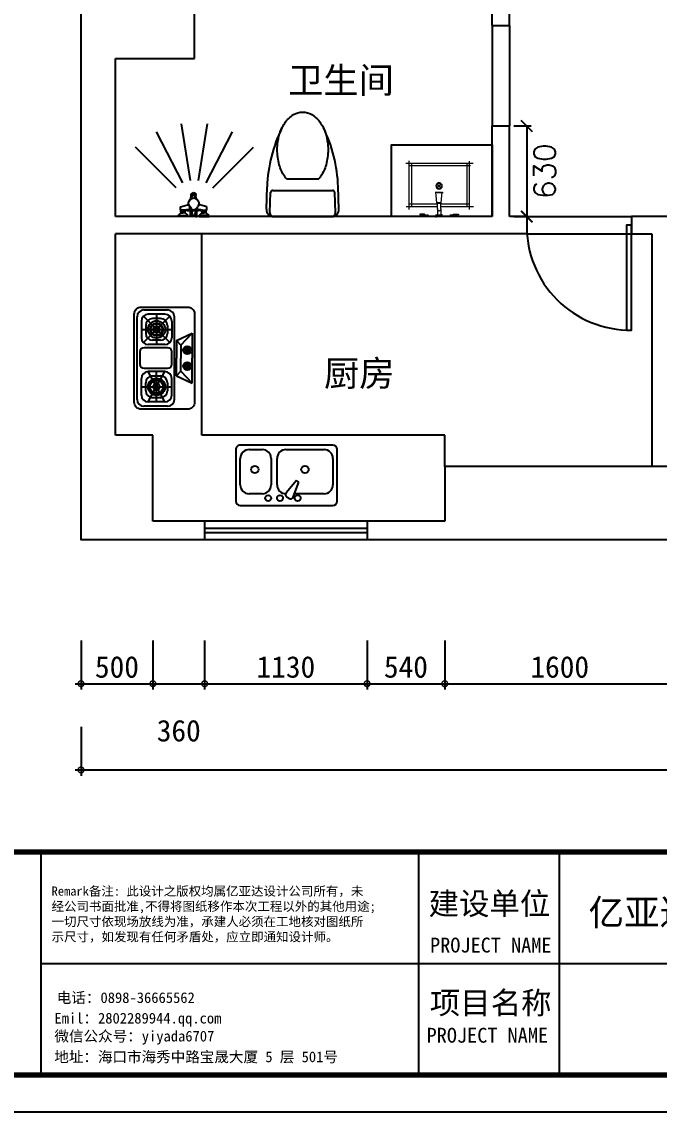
# Model space of a CAD drawing. Header units: millimetres. Extents: x 333665 to 510740, y -473522 to -395501.
# Drawn here: x 360503 to 364936, y -410869 to -403284 of the extents above; entities that cross this region are included whole.
import ezdxf

# ---------------------------------------------------------------- set-up
doc = ezdxf.new("R2010")
doc.units = ezdxf.units.MM
doc.header["$PDMODE"] = 35
doc.header["$PDSIZE"] = 20
doc.linetypes.add('DASH', pattern=[0.35, 0.25, -0.1])
for name, color, linetype in [('0-01图框模板说明', 2, 'Continuous'), ('0-02图框细线', 136, 'Continuous'), ('FLOOR', 8, 'Continuous'), ('layer 1', 7, 'Continuous'), ('WALL', 7, 'Continuous'), ('墙体', 7, 'Continuous'), ('滨江帝景', 7, 'Continuous'), ('细线', 250, 'Continuous')]:
    doc.layers.add(name, color=color, linetype=linetype)
for name, color, linetype, lineweight in [('图层7', 8, 'Continuous', 5), ('地面', 7, 'Continuous', 0), ('家具线', 3, 'Continuous', 18)]:
    doc.layers.add(name, color=color, linetype=linetype, lineweight=lineweight)
doc.styles.add('_TCH_DIM', font='SIMPLEX', dxfattribs={"bigfont": 'GBCBIG'})
doc.styles.get("Standard").update_dxf_attribs({"font": 'txt', "bigfont": 'gbcbig.shx'})
doc.styles.add('STYLE1', font='')
doc.styles.add('标注文字', font='simhei.ttf')
doc.styles.add('黑体', font='simhei.ttf')
doc.styles.get('STYLE1').set_extended_font_data('SimSun')
doc.dimstyles.get("Standard").update_dxf_attribs({"dimtxt": 0.18, "dimasz": 0.18, "dimexe": 0.18, "dimexo": 0.0625, "dimgap": 0.09, "dimtad": 0, "dimtih": 1, "dimtoh": 1, "dimdec": 4, "dimzin": 0, "dimdsep": 46, "dimtxsty": 'Standard', "dimcen": 0.09, "dimadec": 0, "dimazin": 0, "dimtfac": 1, "dimtdec": 4, "dimtofl": 0, "dimtmove": 0, "dimatfit": 3, "dimfxl": 1, "dimtolj": 1, "dimtzin": 0, "dimarcsym": 0})
doc.dimstyles.new('最新标注', dxfattribs={"dimtxt": 150, "dimasz": 80, "dimexe": 40, "dimexo": 40, "dimgap": 40, "dimtad": 1, "dimdec": 0, "dimtxsty": '标注文字', "dimblk": 'DOTSMALL', "dimcen": 2.5, "dimdle": 40, "dimclrd": 46, "dimclre": 46, "dimclrt": 40, "dimadec": 0, "dimazin": 0, "dimtfac": 1, "dimtdec": 0, "dimtmove": 2, "dimatfit": 3, "dimldrblk": 'DOT', "dimfxl": 300, "dimfxlon": 1, "dimarcsym": 0})

# ---------------------------------------------------------------- blocks, each defined once
blk = doc.blocks.new('_DotSmall')
at = {"layer": 'FLOOR', "color": 0, "const_width": 0.5}
blk.add_lwpolyline([(-0.0625, 0, 1), (0.0625, 0, 1)], format="xyb", close=True, dxfattribs=at)
blk = doc.blocks.new('*D32')
at = {"layer": 'Defpoints', "color": 0, "lineweight": -3, "ltscale": 400}
for p in [(359314.5, -406758.6), (361774.5, -406758.6), (361774.5, -406888.6)]:
    blk.add_point(p, dxfattribs=at)
at = {"layer": '细线', "color": 46, "lineweight": -2, "ltscale": 400}
for p, q in [((359314.5, -406928.6), (359314.5, -406718.6)), ((359614.5, -406758.6), (359274.5, -406758.6)), ((359614.5, -406888.6), (359274.5, -406888.6))]:
    blk.add_line(p, q, dxfattribs=at)
at = {"layer": '细线', "color": 46, "lineweight": -2, "ltscale": 400, "xscale": 80, "yscale": 80, "zscale": 80}
for p, rotation in [((359314.5, -406758.6), 90), ((359314.5, -406888.6), 270)]:
    blk.add_blockref('_DotSmall', p, dxfattribs=dict(at, rotation=rotation))
at = {"layer": '细线', "color": 40, "lineweight": -3, "ltscale": 400, "insert": (359138.7, -406823.6), "char_height": 150, "attachment_point": 5, "rotation": 90, "style": '标注文字'}
blk.add_mtext('130', dxfattribs=at)
blk = doc.blocks.new('_Dot')
at = {"color": 0, "linetype": 'ByBlock', "lineweight": -2}
blk.add_line((-0.5, 0), (-1, 0), dxfattribs=at)
at = {"color": 0, "linetype": 'ByBlock', "const_width": 0.5}
blk.add_lwpolyline([(-0.25, 0, 1), (0.25, 0, 1)], format="xyb", close=True, dxfattribs=at)
blk = doc.blocks.new('*D33')
at = {"color": 46, "lineweight": -2}
for p, q in [((359314.5, -406798.6), (359314.5, -406118.6)), ((359614.5, -406158.6), (359274.5, -406158.6)), ((359614.5, -406758.6), (359274.5, -406758.6))]:
    blk.add_line(p, q, dxfattribs=at)
at = {"layer": 'Defpoints', "color": 0, "lineweight": -3}
for p in [(359314.5, -406158.6), (361414.5, -406158.6), (361774.5, -406758.6)]:
    blk.add_point(p, dxfattribs=at)
at = {"color": 46, "lineweight": -2, "xscale": 80, "yscale": 80, "zscale": 80}
for p, rotation in [((359314.5, -406158.6), 90), ((359314.5, -406758.6), 270)]:
    blk.add_blockref('_DotSmall', p, dxfattribs=dict(at, rotation=rotation))
at = {"color": 40, "lineweight": -3, "insert": (359198.7, -406458.6), "char_height": 150, "attachment_point": 5, "rotation": 90, "style": '标注文字'}
blk.add_mtext('600', dxfattribs=at)
blk = doc.blocks.new('*D34')
at = {"color": 46, "lineweight": -2}
for p, q in [((359614.5, -404758.6), (359274.5, -404758.6)), ((359314.5, -406198.6), (359314.5, -404718.6)), ((359614.5, -406158.6), (359274.5, -406158.6))]:
    blk.add_line(p, q, dxfattribs=at)
at = {"layer": 'Defpoints', "color": 0, "lineweight": -3}
for p in [(359314.5, -404758.6), (361154.5, -404758.6), (361414.5, -406158.6)]:
    blk.add_point(p, dxfattribs=at)
at = {"color": 46, "lineweight": -2, "xscale": 80, "yscale": 80, "zscale": 80}
for p, rotation in [((359314.5, -404758.6), 90), ((359314.5, -406158.6), 270)]:
    blk.add_blockref('_DotSmall', p, dxfattribs=dict(at, rotation=rotation))
at = {"color": 40, "lineweight": -3, "insert": (359198.7, -405458.6), "char_height": 150, "attachment_point": 5, "rotation": 90, "style": '标注文字'}
blk.add_mtext('1400', dxfattribs=at)
blk = doc.blocks.new('*D35')
at = {"color": 46, "lineweight": -2}
for p, q in [((359314.5, -404798.6), (359314.5, -404598.6)), ((359614.5, -404638.6), (359274.5, -404638.6)), ((359614.5, -404758.6), (359274.5, -404758.6))]:
    blk.add_line(p, q, dxfattribs=at)
at = {"layer": 'Defpoints', "color": 0, "lineweight": -3}
for p in [(359314.5, -404638.6), (361154.5, -404638.6), (361154.5, -404758.6)]:
    blk.add_point(p, dxfattribs=at)
at = {"color": 46, "lineweight": -2, "xscale": 80, "yscale": 80, "zscale": 80}
for p, rotation in [((359314.5, -404638.6), 90), ((359314.5, -404758.6), 270)]:
    blk.add_blockref('_DotSmall', p, dxfattribs=dict(at, rotation=rotation))
at = {"color": 40, "lineweight": -3, "insert": (359138.7, -404698.6), "char_height": 150, "attachment_point": 5, "rotation": 90, "style": '标注文字'}
blk.add_mtext('120', dxfattribs=at)
blk = doc.blocks.new('*D36')
at = {"color": 46, "lineweight": -2}
for p, q in [((359614.5, -403538.6), (359274.5, -403538.6)), ((359314.5, -404678.6), (359314.5, -403498.6)), ((359614.5, -404638.6), (359274.5, -404638.6))]:
    blk.add_line(p, q, dxfattribs=at)
at = {"layer": 'Defpoints', "color": 0, "lineweight": -3}
for p in [(359314.5, -403538.6), (361154.5, -403538.6), (361154.5, -404638.6)]:
    blk.add_point(p, dxfattribs=at)
at = {"color": 46, "lineweight": -2, "xscale": 80, "yscale": 80, "zscale": 80}
for p, rotation in [((359314.5, -403538.6), 90), ((359314.5, -404638.6), 270)]:
    blk.add_blockref('_DotSmall', p, dxfattribs=dict(at, rotation=rotation))
at = {"color": 40, "lineweight": -3, "insert": (359198.7, -404088.6), "char_height": 150, "attachment_point": 5, "rotation": 90, "style": '标注文字'}
blk.add_mtext('1100', dxfattribs=at)
blk = doc.blocks.new('*D37')
at = {"color": 46, "lineweight": -2}
for p, q in [((359314.5, -403578.6), (359314.5, -403168.6)), ((359614.5, -403208.6), (359274.5, -403208.6)), ((359614.5, -403538.6), (359274.5, -403538.6))]:
    blk.add_line(p, q, dxfattribs=at)
at = {"layer": 'Defpoints', "color": 0, "lineweight": -3}
for p in [(359314.5, -403208.6), (361704.5, -403208.6), (361154.5, -403538.6)]:
    blk.add_point(p, dxfattribs=at)
at = {"color": 46, "lineweight": -2, "xscale": 80, "yscale": 80, "zscale": 80}
for p, rotation in [((359314.5, -403208.6), 90), ((359314.5, -403538.6), 270)]:
    blk.add_blockref('_DotSmall', p, dxfattribs=dict(at, rotation=rotation))
at = {"color": 40, "lineweight": -3, "insert": (359138.7, -403373.6), "char_height": 150, "attachment_point": 5, "rotation": 90, "style": '标注文字'}
blk.add_mtext('330', dxfattribs=at)
blk = doc.blocks.new('*D44')
at = {"layer": 'Defpoints', "color": 0, "lineweight": -3, "ltscale": 400}
for p in [(367887.1, -397088.6), (367887.1, -398088.6), (360914.5, -406888.6)]:
    blk.add_point(p, dxfattribs=at)
at = {"layer": '细线', "color": 46, "lineweight": -2, "ltscale": 400}
for p, q in [((360874.5, -397088.6), (367927.1, -397088.6)), ((360914.5, -397388.6), (360914.5, -397048.6)), ((367887.1, -397388.6), (367887.1, -397048.6))]:
    blk.add_line(p, q, dxfattribs=at)
at = {"layer": '细线', "color": 46, "lineweight": -2, "ltscale": 400, "xscale": 80, "yscale": 80, "zscale": 80, "rotation": 180}
blk.add_blockref('_DotSmall', (360914.5, -397088.6), dxfattribs=at)
at = {"layer": '细线', "color": 46, "lineweight": -2, "ltscale": 400, "xscale": 80, "yscale": 80, "zscale": 80}
blk.add_blockref('_DotSmall', (367887.1, -397088.6), dxfattribs=at)
at = {"layer": '细线', "color": 40, "lineweight": -3, "ltscale": 400, "insert": (364400.8, -396973.6), "char_height": 150, "attachment_point": 5, "style": '标注文字'}
blk.add_mtext('6973', dxfattribs=at)
blk = doc.blocks.new('*D45')
at = {"layer": 'Defpoints', "color": 0, "lineweight": -3, "ltscale": 400}
for p in [(359914.5, -398088.6), (367887.1, -398088.6), (360914.5, -406888.6)]:
    blk.add_point(p, dxfattribs=at)
at = {"layer": '细线', "color": 46, "lineweight": -2, "ltscale": 400}
for p, q in [((360214.5, -398088.6), (359874.5, -398088.6)), ((359914.5, -406928.6), (359914.5, -398048.6)), ((360214.5, -406888.6), (359874.5, -406888.6))]:
    blk.add_line(p, q, dxfattribs=at)
at = {"layer": '细线', "color": 46, "lineweight": -2, "ltscale": 400, "xscale": 80, "yscale": 80, "zscale": 80}
for p, rotation in [((359914.5, -398088.6), 90), ((359914.5, -406888.6), 270)]:
    blk.add_blockref('_DotSmall', p, dxfattribs=dict(at, rotation=rotation))
at = {"layer": '细线', "color": 40, "lineweight": -3, "ltscale": 400, "insert": (359798.7, -402488.6), "char_height": 150, "attachment_point": 5, "rotation": 90, "style": '标注文字'}
blk.add_mtext('8800', dxfattribs=at)
blk = doc.blocks.new('*D46')
at = {"color": 46, "lineweight": -2}
for p, q in [((360914.5, -407588.6), (360914.5, -407928.6)), ((361414.5, -407588.6), (361414.5, -407928.6)), ((360874.5, -407888.6), (361454.5, -407888.6))]:
    blk.add_line(p, q, dxfattribs=at)
at = {"layer": 'Defpoints', "color": 0, "lineweight": -3}
for p in [(361414.5, -406758.6), (360914.5, -406888.6), (361414.5, -407888.6)]:
    blk.add_point(p, dxfattribs=at)
at = {"color": 46, "lineweight": -2, "xscale": 80, "yscale": 80, "zscale": 80, "rotation": 180}
blk.add_blockref('_DotSmall', (360914.5, -407888.6), dxfattribs=at)
at = {"color": 46, "lineweight": -2, "xscale": 80, "yscale": 80, "zscale": 80}
blk.add_blockref('_DotSmall', (361414.5, -407888.6), dxfattribs=at)
at = {"color": 40, "lineweight": -3, "insert": (361164.5, -407772.8), "char_height": 150, "attachment_point": 5, "style": '标注文字'}
blk.add_mtext('500', dxfattribs=at)
blk = doc.blocks.new('*D47')
at = {"color": 46, "lineweight": -2}
for p, q in [((361414.5, -407588.6), (361414.5, -407928.6)), ((361774.5, -407588.6), (361774.5, -407928.6)), ((361374.5, -407888.6), (361814.5, -407888.6))]:
    blk.add_line(p, q, dxfattribs=at)
at = {"layer": 'Defpoints', "color": 0, "lineweight": -3}
for p in [(361414.5, -406758.6), (361774.5, -406758.6), (361774.5, -407888.6)]:
    blk.add_point(p, dxfattribs=at)
at = {"color": 46, "lineweight": -2, "xscale": 80, "yscale": 80, "zscale": 80, "rotation": 180}
blk.add_blockref('_DotSmall', (361414.5, -407888.6), dxfattribs=at)
at = {"color": 46, "lineweight": -2, "xscale": 80, "yscale": 80, "zscale": 80}
blk.add_blockref('_DotSmall', (361774.5, -407888.6), dxfattribs=at)
at = {"color": 40, "lineweight": -3, "insert": (361594.5, -408216.2), "char_height": 150, "attachment_point": 5, "style": '标注文字'}
blk.add_mtext('360', dxfattribs=at)
blk = doc.blocks.new('*D48')
at = {"layer": 'Defpoints', "color": 0, "lineweight": -3, "ltscale": 400}
for p in [(361774.5, -406758.6), (362904.5, -406758.6), (362904.5, -407888.6)]:
    blk.add_point(p, dxfattribs=at)
at = {"layer": '细线', "color": 46, "lineweight": -2, "ltscale": 400}
for p, q in [((361774.5, -407588.6), (361774.5, -407928.6)), ((362904.5, -407588.6), (362904.5, -407928.6)), ((361734.5, -407888.6), (362944.5, -407888.6))]:
    blk.add_line(p, q, dxfattribs=at)
at = {"layer": '细线', "color": 46, "lineweight": -2, "ltscale": 400, "xscale": 80, "yscale": 80, "zscale": 80, "rotation": 180}
blk.add_blockref('_DotSmall', (361774.5, -407888.6), dxfattribs=at)
at = {"layer": '细线', "color": 46, "lineweight": -2, "ltscale": 400, "xscale": 80, "yscale": 80, "zscale": 80}
blk.add_blockref('_DotSmall', (362904.5, -407888.6), dxfattribs=at)
at = {"layer": '细线', "color": 40, "lineweight": -3, "ltscale": 400, "insert": (362339.5, -407772.8), "char_height": 150, "attachment_point": 5, "style": '标注文字'}
blk.add_mtext('1130', dxfattribs=at)
blk = doc.blocks.new('*D49')
at = {"color": 46, "lineweight": -2}
for p, q in [((362904.5, -407588.6), (362904.5, -407928.6)), ((363444.5, -407588.6), (363444.5, -407928.6)), ((362864.5, -407888.6), (363484.5, -407888.6))]:
    blk.add_line(p, q, dxfattribs=at)
at = {"layer": 'Defpoints', "color": 0, "lineweight": -3}
for p in [(362904.5, -406758.6), (363444.5, -406758.6), (363444.5, -407888.6)]:
    blk.add_point(p, dxfattribs=at)
at = {"color": 46, "lineweight": -2, "xscale": 80, "yscale": 80, "zscale": 80, "rotation": 180}
blk.add_blockref('_DotSmall', (362904.5, -407888.6), dxfattribs=at)
at = {"color": 46, "lineweight": -2, "xscale": 80, "yscale": 80, "zscale": 80}
blk.add_blockref('_DotSmall', (363444.5, -407888.6), dxfattribs=at)
at = {"color": 40, "lineweight": -3, "insert": (363174.5, -407772.8), "char_height": 150, "attachment_point": 5, "style": '标注文字'}
blk.add_mtext('540', dxfattribs=at)
blk = doc.blocks.new('*D50')
at = {"color": 46, "lineweight": -2}
for p, q in [((363444.5, -407588.6), (363444.5, -407928.6)), ((365044.5, -407588.6), (365044.5, -407928.6)), ((363404.5, -407888.6), (365084.5, -407888.6))]:
    blk.add_line(p, q, dxfattribs=at)
at = {"layer": 'Defpoints', "color": 0, "lineweight": -3}
for p in [(365044.5, -406378.6), (363444.5, -406758.6), (365044.5, -407888.6)]:
    blk.add_point(p, dxfattribs=at)
at = {"color": 46, "lineweight": -2, "xscale": 80, "yscale": 80, "zscale": 80, "rotation": 180}
blk.add_blockref('_DotSmall', (363444.5, -407888.6), dxfattribs=at)
at = {"color": 46, "lineweight": -2, "xscale": 80, "yscale": 80, "zscale": 80}
blk.add_blockref('_DotSmall', (365044.5, -407888.6), dxfattribs=at)
at = {"color": 40, "lineweight": -3, "insert": (364244.5, -407772.8), "char_height": 150, "attachment_point": 5, "style": '标注文字'}
blk.add_mtext('1600', dxfattribs=at)
blk = doc.blocks.new('*D56')
at = {"layer": 'Defpoints', "color": 0, "lineweight": -3, "ltscale": 400}
for p in [(360914.5, -406888.6), (371424.5, -406888.6), (371424.5, -408488.6)]:
    blk.add_point(p, dxfattribs=at)
at = {"layer": '细线', "color": 46, "lineweight": -2, "ltscale": 400}
for p, q in [((360914.5, -408188.6), (360914.5, -408528.6)), ((371424.5, -408188.6), (371424.5, -408528.6)), ((360874.5, -408488.6), (371464.5, -408488.6))]:
    blk.add_line(p, q, dxfattribs=at)
at = {"layer": '细线', "color": 46, "lineweight": -2, "ltscale": 400, "xscale": 80, "yscale": 80, "zscale": 80, "rotation": 180}
blk.add_blockref('_DotSmall', (360914.5, -408488.6), dxfattribs=at)
at = {"layer": '细线', "color": 46, "lineweight": -2, "ltscale": 400, "xscale": 80, "yscale": 80, "zscale": 80}
blk.add_blockref('_DotSmall', (371424.5, -408488.6), dxfattribs=at)
at = {"layer": '细线', "color": 40, "lineweight": -3, "ltscale": 400, "insert": (366169.5, -408372.8), "char_height": 150, "attachment_point": 5, "style": '标注文字'}
blk.add_mtext('10510', dxfattribs=at)
blk = doc.blocks.new('EWFWEFWEFWEFWE')
at = {"color": 40}
for p, q in [((173630.5, -34512.1), (174204.5, -34512.1)), ((173582.5, -34724.1), (173582.5, -34560.1)), ((173612.5, -34705.1), (173823.5, -34590.1)), ((173612.5, -34590.1), (173823.5, -34705.1)), ((173612.5, -34705.1), (173612.5, -34590.1)), ((173660.5, -34542.1), (173775.5, -34542.1)), ((173690.5, -34572.1), (173745.5, -34572.1)), ((173690.5, -34572.1), (173745.5, -34572.1)), ((173718, -34542.1), (173718, -34753.1)), ((173823.5, -34705.1), (173823.5, -34590.1)), ((173846.6, -34560.6), (173846.6, -34724.6)), ((173960.2, -34530.6), (173876.6, -34530.6)), ((173990.2, -34724.6), (173990.2, -34560.6)), ((174011.5, -34705.1), (174011.5, -34590.1)), ((174208.4, -34556.2), (174025.6, -34739.1)), ((174208.4, -34739.1), (174025.6, -34556.2)), ((174174.5, -34542.1), (174059.5, -34542.1)), ((174144.5, -34572.1), (174089.5, -34572.1)), ((174117, -34542.1), (174117, -34753.1)), ((174222.5, -34705.1), (174222.5, -34590.1)), ((174252.5, -34560.1), (174252.5, -34724.1)), ((173612.5, -34647.6), (173823.5, -34647.6)), ((173642.5, -34675.1), (173642.5, -34620.1)), ((173642.5, -34675.1), (173642.5, -34620.1)), ((173793.5, -34620.1), (173793.5, -34675.1)), ((173793.5, -34620.1), (173793.5, -34675.1)), ((174222.5, -34647.6), (174011.5, -34647.6)), ((174041.5, -34675.1), (174041.5, -34620.1)), ((174192.5, -34675.1), (174192.5, -34620.1)), ((173745.5, -34723.1), (173690.5, -34723.1)), ((173745.5, -34723.1), (173690.5, -34723.1)), ((174144.5, -34723.1), (174089.5, -34723.1)), ((173630.5, -34772.1), (174204.5, -34772.1)), ((173660.5, -34753.1), (173775.5, -34753.1)), ((173794, -34786.1), (173743.2, -34896.3)), ((173827.3, -34817.6), (173743.2, -34896.3)), ((173794, -34786.1), (173827.3, -34817.6)), ((173794, -34786.1), (173917.5, -34786.1)), ((173827.3, -34817.6), (173917.5, -34817.6)), ((173876.6, -34754.6), (173960.2, -34754.6)), ((174041, -34786.1), (173917.5, -34786.1)), ((174007.7, -34817.6), (173917.5, -34817.6)), ((174041, -34786.1), (174007.7, -34817.6)), ((174007.7, -34817.6), (174091.8, -34896.3)), ((174041, -34786.1), (174091.8, -34896.3)), ((174174.5, -34753.1), (174059.5, -34753.1)), ((173857.3, -34844), (173857.3, -34878.6)), ((173867.3, -34844), (173867.3, -34878.6)), ((173967.7, -34844), (173967.7, -34878.6)), ((173977.7, -34844), (173977.7, -34878.6)), ((173743.2, -34896.3), (173917.5, -34896.3)), ((174091.8, -34896.3), (173917.5, -34896.3))]:
    blk.add_line(p, q, dxfattribs=at)
blk.add_lwpolyline([(173562.5, -34540.1, -0.414214), (173610.5, -34492.1), (174224.5, -34492.1, -0.414214), (174272.5, -34540.1), (174272.5, -34864.1, -0.414214), (174224.5, -34912.1), (173610.5, -34912.1, -0.414214), (173562.5, -34864.1)], format="xyb", close=True, dxfattribs=at)
for centre, radius in [((173718, -34647.6), 60.2), ((173718, -34647.6), 60.2), ((174117, -34647.6), 60.2), ((174117, -34647.6), 60.2), ((173718, -34647.6), 50.2), ((173718, -34647.6), 45.2), ((173718, -34647.6), 22.4), ((174117, -34647.6), 45.2), ((174117, -34647.6), 40.2), ((174117, -34647.6), 22.4), ((173862.3, -34861.3), 28), ((173862.3, -34861.3), 18), ((173972.7, -34861.3), 28), ((173972.7, -34861.3), 18)]:
    blk.add_circle(centre, radius, dxfattribs=at)
for centre, radius, start, end in [((173630.5, -34560.1), 48, 90, 180), ((174204.5, -34560.1), 48, 0, 90), ((173660.5, -34590.1), 48, 90, 180), ((173690.5, -34620.1), 48, 90, 180), ((173690.5, -34620.1), 48, 90, 180), ((173745.5, -34620.1), 48, 0, 90), ((173745.5, -34620.1), 48, 0, 90), ((173775.5, -34590.1), 48, 0, 90), ((173876.6, -34560.6), 30, 90, 180), ((173960.2, -34560.6), 30, 0, 90), ((174059.5, -34590.1), 48, 90, 180), ((174089.5, -34620.1), 48, 90, 180), ((174144.5, -34620.1), 48, 0, 90), ((174174.5, -34590.1), 48, 0, 90), ((173630.5, -34724.1), 48, 180, 270), ((173660.5, -34705.1), 48, 180, 270), ((173690.5, -34675.1), 48, 180, 270), ((173690.5, -34675.1), 48, 180, 270), ((173745.5, -34675.1), 48, 270, 0), ((173745.5, -34675.1), 48, 270, 0), ((173775.5, -34705.1), 48, 270, 0), ((173876.6, -34724.6), 30, 180, 270), ((173960.2, -34724.6), 30, 270, 0), ((174059.5, -34705.1), 48, 180, 270), ((174089.5, -34675.1), 48, 180, 270), ((174144.5, -34675.1), 48, 270, 0), ((174174.5, -34705.1), 48, 270, 0), ((174204.5, -34724.1), 48, 270, 0), ((173873.6, -34861.3), 3.49, 54.98425, 308.71159)]:
    blk.add_arc(centre, radius, start, end, dxfattribs=at)
blk = doc.blocks.new('EFEFWEFEFEW')
at = {"color": 40}
for p, q in [((189307.2, 38620), (188662.8, 38620)), ((188632.2, 38589.3), (188632.2, 38231.4)), ((189337.8, 38231.4), (189337.8, 38589.3)), ((188662.8, 38200.7), (189307.2, 38200.7))]:
    blk.add_line(p, q, dxfattribs=at)
at = {"color": 8, "linetype": 'ByBlock'}
for p, q in [((188724.2, 38538.2), (188929.7, 38538.2)), ((188938.3, 38561.1), (188899.4, 38457.5)), ((188967.6, 38571.6), (188981.9, 38563.4)), ((189153.8, 38538.2), (189245.8, 38538.2)), ((188662.8, 38292.7), (188662.8, 38476.8)), ((188917.2, 38447.3), (188987.5, 38532.7)), ((189051.5, 38476.8), (189051.5, 38292.7)), ((189092.4, 38292.7), (189092.4, 38476.8)), ((189307.2, 38476.8), (189307.2, 38292.7)), ((188899.4, 38457.5), (188917.2, 38447.3)), ((188990.1, 38231.4), (188724.2, 38231.4)), ((189245.8, 38231.4), (189153.8, 38231.4))]:
    blk.add_line(p, q, dxfattribs=at)
for centre, radius in [((188908.3, 38568.9), 20.5), ((189031, 38568.9), 20.5), ((189112.8, 38568.9), 20.5), ((188857.2, 38369.5), 25.6), ((189206.2, 38369.5), 25.6)]:
    blk.add_circle(centre, radius, dxfattribs=at)
at = {"color": 40}
for centre, start, end in [((188662.8, 38589.3), 90, 180), ((189307.2, 38589.3), 0, 90), ((188662.8, 38231.4), 180, 270), ((189307.2, 38231.4), 270, 0)]:
    blk.add_arc(centre, 30.7, start, end, dxfattribs=at)
at = {"color": 8, "linetype": 'ByBlock'}
for centre, radius, start, end in [((188724.2, 38476.8), 61.4, 90, 180), ((188957.4, 38553.9), 20.5, 60, 159.46232), ((188971.7, 38545.7), 20.5, 320.53768, 60), ((188990.1, 38476.8), 61.4, 0, 90), ((189153.8, 38476.8), 61.4, 90, 180), ((189245.8, 38476.8), 61.4, 0, 90), ((188724.2, 38292.7), 61.4, 180, 270), ((188990.1, 38292.7), 61.4, 270, 0), ((189153.8, 38292.7), 61.4, 180, 270), ((189245.8, 38292.7), 61.4, 270, 0)]:
    blk.add_arc(centre, radius, start, end, dxfattribs=at)
blk = doc.blocks.new('A$C67844AE1')
at = {"color": 1}
for p, q in [((23.3, 491), (354.6, 491)), ((40.2, 24.6), (40.2, 506.9)), ((340.2, 506.9), (340.2, 286)), ((340.2, 259.2), (340.2, 29.1)), ((359.8, 50.7), (21.3, 50.7))]:
    blk.add_line(p, q, dxfattribs=at)
at = {"layer": '地面', "color": 2}
for p, q in [((420.6, 387.6), (420.6, 425.6)), ((420.6, 425.6), (426.4, 425.6)), ((440.2, 364.4), (422.9, 364.4)), ((440.2, 409.7), (423.4, 409.7)), ((428.7, 384.2), (424, 384.2)), ((426.4, 425.6), (426.4, 389.9)), ((428.7, 389.9), (426.4, 389.9)), ((428.7, 418.7), (428.7, 352.8)), ((440.2, 180.7), (423.4, 180.7)), ((428.7, 128.2), (428.7, 186.5)), ((420.6, 157.5), (420.6, 119.6)), ((420.6, 119.6), (426.4, 119.6)), ((440.2, 135.5), (422.4, 135.5)), ((428.7, 161), (424, 161)), ((426.4, 119.6), (426.4, 155.3)), ((428.7, 155.3), (426.4, 155.3))]:
    blk.add_line(p, q, dxfattribs=at)
for centre, start, end in [((424, 387.6), 180, 270), ((424, 157.5), 90, 180)]:
    blk.add_arc(centre, 3.43, start, end, dxfattribs=at)
at = {"layer": '家具线', "color": 2}
for p, q in [((20.2, 2.2), (20.2, 536.3)), ((360.2, 533.3), (360.2, 286)), ((0, 511), (384.2, 511)), ((332.9, 289.4), (244.6, 297.5)), ((246.6, 286.9), (246.6, 258.3)), ((246.6, 286.9), (250.2, 286.9)), ((250.2, 286.9), (250.2, 303.1)), ((250.2, 286.9), (250.2, 258.3)), ((330.3, 291.5), (330.3, 253.1)), ((377, 286), (330.3, 286)), ((377, 259.2), (330.3, 259.2)), ((334.8, 286), (334.8, 259.2)), ((360.2, 259.2), (360.2, 0)), ((377, 286), (426.8, 286)), ((377, 259.2), (426.8, 259.2)), ((447.7, 295.2), (422.9, 295.2)), ((428.7, 244.8), (428.7, 301.1)), ((440.2, 244.8), (440.2, 302.1)), ((332.7, 255.7), (244.1, 247.7)), ((246.6, 258.3), (250.2, 258.3)), ((250.2, 258.3), (250.2, 240.3)), ((446.2, 250), (422.4, 250)), ((385.5, 30.7), (1.1, 30.7))]:
    blk.add_line(p, q, dxfattribs=at)
at = {"layer": '家具线', "color": 1}
for p, q in [((211.9, 259.3), (185, 286.2)), ((211.9, 286.2), (185, 259.3))]:
    blk.add_line(p, q, dxfattribs=at)
at = {"layer": '家具线', "color": 2}
blk.add_circle((198.3, 272.7), 25.5, dxfattribs=at)
at = {"layer": '家具线', "color": 1}
blk.add_circle((198.5, 272.7), 19, dxfattribs=at)
at = {"layer": '家具线', "color": 2}
for centre, start, end in [((383.6, 272.6), 270, 90), ((426.8, 272.6), 81.56928, 90), ((426.8, 272.6), 270, 278.43072)]:
    blk.add_arc(centre, 13.4, start, end, dxfattribs=at)
blk = doc.blocks.new('ttttte')
at = {"layer": 'WALL', "color": 2}
for p, q in [((450009.7, -19779.6), (449879.5, -19784.2)), ((449900.6, -20167.1), (449900.7, -19817)), ((450030.8, -19800.2), (449913, -19804.3)), ((450053.6, -20162.1), (450053.7, -19822.1)), ((450011.1, -20204.6), (449879.4, -20200)), ((450030.7, -20184), (449912.9, -20179.9))]:
    blk.add_line(p, q, dxfattribs=at)
at = {"layer": 'WALL', "color": 1}
blk.add_line((449832.6, -20086.9), (449832.7, -19897.1), dxfattribs=at)
for points in [[(449832.6, -20086.9, -0.025393), (449818.9, -20097.2, -0.080305), (449750.5, -20128.7, -0.068078), (449662.6, -20140.7, -0.068078), (449574.7, -20128.7, -0.080305), (449506.3, -20097.1, -0.107082), (449456.8, -20045.5, -0.138798), (449441.6, -19991.9, -0.138798), (449456.8, -19938.4, -0.107082), (449506.4, -19886.7, -0.080305), (449574.8, -19855.2, -0.068078), (449662.7, -19843.2, -0.068078)], [(449662.7, -19843.2, -0.068078), (449750.6, -19855.3, -0.080305), (449818.9, -19886.8, -0.025393), (449832.7, -19897.1, -0.138798)]]:
    blk.add_lwpolyline(points, format="xyb", dxfattribs=at)
at = {"layer": 'WALL', "color": 2}
for centre, radius, start, end in [((449908.9, -20633.6), 850, 91.98125, 116.16767), ((450011.2, -19822.1), 42.5, 359.98125, 91.98125), ((449913.5, -19817), 12.7, 91.98125, 179.98125), ((450031.6, -19822.3), 22.1, 359.98125, 91.98125), ((449909.3, -19350.5), 850, 243.79483, 267.98125), ((449913.5, -20167.1), 12.7, 180.01875, 268.01875), ((450011.1, -20162.1), 42.5, 269.98125, 359.98125), ((450031.5, -20161.9), 22.1, 267.98125, 359.98125)]:
    blk.add_arc(centre, radius, start, end, dxfattribs=at)
blk = doc.blocks.new('eutuiuo')
at = {"color": 8, "ltscale": 120}
for p, q in [((460119.5, -559877), (460402.1, -559594.4)), ((460152.8, -559922.7), (460508.8, -559741.3)), ((460170.3, -559976.5), (460564.9, -559914)), ((460170.3, -560033.1), (460564.9, -560095.6)), ((460152.8, -560086.9), (460508.8, -560268.3)), ((460119.5, -560132.7), (460402.1, -560415.2))]:
    blk.add_line(p, q, dxfattribs=at)
at = {"color": 76}
for p, q in [((459919.3, -559916.9), (459919.3, -559903.6)), ((459919.3, -559903.6), (459926.9, -559903.6)), ((459919.3, -559936.9), (459919.3, -559916.9)), ((459919.3, -559972), (459919.3, -559936.9)), ((459926.9, -559903.6), (459945.9, -559922.6)), ((459926.9, -559903.6), (459926.9, -559972)), ((459926.9, -559972), (459945.9, -559953)), ((459945.9, -559922.6), (459945.9, -559924.5)), ((459945.9, -559924.5), (459950.7, -559924.5)), ((459945.9, -559924.5), (459945.9, -559937.8)), ((459945.9, -559951.1), (459945.9, -559937.8)), ((459945.9, -559953), (459945.9, -559951.1)), ((459945.9, -559951.1), (459950.7, -559951.1)), ((459950.7, -559924.5), (459952.6, -559922.6)), ((459950.7, -559924.5), (459950.7, -559937.8)), ((459952.6, -559926.4), (459950.7, -559929.3)), ((459950.7, -559933.1), (459952.6, -559935)), ((459950.7, -559951.1), (459950.7, -559937.8)), ((459950.7, -559942.6), (459952.6, -559940.7)), ((459952.6, -559949.2), (459950.7, -559946.4)), ((459950.7, -559951.1), (459952.6, -559953)), ((459952.6, -559922.6), (459960.2, -559922.6)), ((459952.6, -559926.4), (459952.6, -559922.6)), ((459960.2, -559926.4), (459952.6, -559926.4)), ((459952.6, -559935), (459952.6, -559937.8)), ((459952.6, -559935), (459960.2, -559935)), ((459952.6, -559940.7), (459952.6, -559937.8)), ((459952.6, -559940.7), (459960.2, -559940.7)), ((459952.6, -559949.2), (459952.6, -559953)), ((459960.2, -559949.2), (459952.6, -559949.2)), ((459952.6, -559953), (459960.2, -559953)), ((459960.2, -559922.6), (459962.1, -559924.5)), ((459960.2, -559922.6), (459960.2, -559926.4)), ((459960.2, -559926.4), (459962.1, -559928.3)), ((459960.2, -559935), (459962.1, -559933.1)), ((459960.2, -559935), (459960.2, -559937.8)), ((459960.2, -559940.7), (459960.2, -559937.8)), ((459960.2, -559940.7), (459962.1, -559942.6)), ((459960.2, -559949.2), (459962.1, -559947.3)), ((459960.2, -559953), (459960.2, -559949.2)), ((459960.2, -559953), (459962.1, -559951.1)), ((459964, -559924.5), (459962.1, -559924.5)), ((459962.1, -559924.5), (459962.1, -559937.8)), ((459962.1, -559951.1), (459962.1, -559937.8)), ((459964, -559951.1), (459962.1, -559951.1)), ((459964, -559919.8), (459987.7, -559919.8)), ((459964, -559924.5), (459964, -559919.8)), ((459964, -559951.1), (459964, -559924.5)), ((459964, -559961.6), (459964, -559951.1)), ((459987.7, -559919.8), (460000.1, -559968.2)), ((459926.9, -559972), (459919.3, -559972)), ((459919.3, -559988.2), (459963, -559988.2)), ((459919.3, -559997.7), (459919.3, -559988.2)), ((459937.1, -559997.7), (459919.3, -559997.7)), ((459919.3, -560022.4), (459919.3, -560031.9)), ((459937.1, -560022.4), (459919.3, -560022.4)), ((459919.3, -560031.9), (459963, -560031.9)), ((459925, -559998.6), (459961.1, -559995.8)), ((459925, -559998.6), (459925, -560010)), ((459925, -560021.4), (459925, -560010)), ((459925, -560021.4), (459961.1, -560024.3)), ((459925.1, -560001), (459961.2, -559998.2)), ((459925.1, -560019.1), (459961.2, -560021.9)), ((459926.9, -559998.6), (459926.9, -560010)), ((459926.9, -560021.4), (459926.9, -560010)), ((459961.1, -559995.8), (459961.1, -560010)), ((459961.1, -560024.3), (459961.1, -560010)), ((459963, -559988.2), (459963, -559994.9)), ((459963, -560031.9), (459963, -560025.2)), ((459966.8, -559995.8), (459970.3, -559995.8)), ((459966.8, -559995.8), (459966.8, -560010)), ((459966.8, -560024.3), (459966.8, -560010)), ((459966.8, -560024.3), (459970.3, -560024.3)), ((459975.9, -559993.8), (459989, -559982.6)), ((459975.9, -560026.3), (459989, -560037.5)), ((460042.7, -560029.8), (460070.4, -560027.1)), ((460043.1, -560029.1), (460066.6, -560026.2)), ((460043.9, -559992.3), (460070.4, -559994.8)), ((460044.3, -559993.1), (460066.6, -559995.8)), ((460045.7, -560024), (460058, -560022.4)), ((460046.5, -559998.1), (460058, -559999.6)), ((459926.9, -560049.9), (459919.3, -560049.9)), ((459919.3, -560049.9), (459919.3, -560118.3)), ((459919.3, -560118.3), (459926.9, -560118.3)), ((459926.9, -560049.9), (459945.9, -560068.9)), ((459926.9, -560118.3), (459926.9, -560049.9)), ((459926.9, -560118.3), (459945.9, -560099.3)), ((459945.9, -560068.9), (459945.9, -560070.8)), ((459945.9, -560070.8), (459950.7, -560070.8)), ((459945.9, -560070.8), (459945.9, -560084.1)), ((459945.9, -560097.4), (459945.9, -560084.1)), ((459945.9, -560097.4), (459950.7, -560097.4)), ((459945.9, -560099.3), (459945.9, -560097.4)), ((459950.7, -560070.8), (459952.6, -560068.9)), ((459950.7, -560070.8), (459950.7, -560084.1)), ((459952.6, -560072.7), (459950.7, -560075.6)), ((459950.7, -560079.4), (459952.6, -560081.3)), ((459950.7, -560097.4), (459950.7, -560084.1)), ((459950.7, -560088.9), (459952.6, -560087)), ((459952.6, -560095.5), (459950.7, -560092.7)), ((459950.7, -560097.4), (459952.6, -560099.3)), ((459952.6, -560068.9), (459960.2, -560068.9)), ((459952.6, -560072.7), (459952.6, -560068.9)), ((459960.2, -560072.7), (459952.6, -560072.7)), ((459952.6, -560081.3), (459952.6, -560084.1)), ((459952.6, -560081.3), (459960.2, -560081.3)), ((459952.6, -560087), (459952.6, -560084.1)), ((459952.6, -560087), (459960.2, -560087)), ((459960.2, -560095.5), (459952.6, -560095.5)), ((459952.6, -560095.5), (459952.6, -560099.3)), ((459952.6, -560099.3), (459960.2, -560099.3)), ((459960.2, -560068.9), (459962.1, -560070.8)), ((459960.2, -560068.9), (459960.2, -560072.7)), ((459960.2, -560072.7), (459962.1, -560074.6)), ((459960.2, -560081.3), (459962.1, -560079.4)), ((459960.2, -560081.3), (459960.2, -560084.1)), ((459960.2, -560087), (459960.2, -560084.1)), ((459960.2, -560087), (459962.1, -560088.9)), ((459960.2, -560095.5), (459962.1, -560093.6)), ((459960.2, -560099.3), (459960.2, -560095.5)), ((459960.2, -560099.3), (459962.1, -560097.4)), ((459964, -560070.8), (459962.1, -560070.8)), ((459962.1, -560070.8), (459962.1, -560084.1)), ((459962.1, -560097.4), (459962.1, -560084.1)), ((459964, -560097.4), (459962.1, -560097.4)), ((459964, -560060.4), (459964, -560070.8)), ((459964, -560070.8), (459964, -560097.4)), ((459964, -560097.4), (459964, -560102.2)), ((459964, -560102.2), (459987.7, -560102.2)), ((459987.7, -560102.2), (460000.1, -560053.7))]:
    blk.add_line(p, q, dxfattribs=at)
for centre, radius, start, end in [((460258, -560013.1), 300.8, 167.83975, 175.25994), ((459918.5, -559971.1), 46.4, 343.38809, 11.84002), ((459924.9, -559970.3), 44.3, 329.27744, 8.80679), ((459957.5, -559965.2), 11.4, 8.80679, 55.20397), ((459946.4, -560010), 24.2, 151.92751, 208.07249), ((460258, -560013.1), 300.8, 183.59188, 192.16025), ((459951.9, -560040.9), 11.7, 16.61191, 50.76823), ((459951.9, -559981.1), 11.7, 322.28807, 343.38809), ((459964, -559999.6), 4.75, 53.1301, 126.8699), ((459964, -560020.5), 4.75, 233.1301, 306.8699), ((459924.9, -560051.7), 44.3, 351.19321, 30.72256), ((459918.5, -560050.9), 46.4, 348.15998, 16.61191), ((459984.8, -560011.3), 25.6, 212.80813, 277.23283), ((459984.8, -560010.7), 25.6, 87.3102, 141.98197), ((459970.3, -559987.2), 8.55, 270, 310.44577), ((459970.3, -560032.8), 8.55, 49.55423, 90), ((460012.4, -560010), 36.1, 229.55423, 130.44577), ((460029.9, -559960.6), 30.8, 194.30028, 208.31164), ((460056.6, -560010.5), 11, 357.20579, 82.40536), ((460056.6, -560011.5), 11, 277.59464, 2.79421), ((460057.9, -560014.2), 20.4, 9.05948, 64.68031), ((460064.5, -560013.1), 17.5, 6.98106, 83.01894), ((460057.9, -560007.8), 20.4, 295.31969, 350.94052), ((460064.5, -560008.9), 17.5, 276.98106, 353.01894), ((460068.7, -560012.7), 18, 5.49232, 84.50768), ((460068.7, -560009.3), 18, 275.49232, 354.50768), ((459957.5, -560056.8), 11.4, 304.79603, 351.19321), ((460029.9, -560061.3), 30.8, 148.13758, 165.69972)]:
    blk.add_arc(centre, radius, start, end, dxfattribs=at)
blk = doc.blocks.new('_ArchTick')
at = {"color": 0, "lineweight": 30, "const_width": 0.15}
blk.add_lwpolyline([(-0.5, -0.5), (0.5, 0.5)], dxfattribs=at)
blk = doc.blocks.new('*D66')
at = {"color": 48, "lineweight": -2}
for p, q in [((363924.5, -404008.6), (364044.5, -404008.6)), ((364014.5, -404008.6), (364014.5, -404638.6)), ((363924.5, -404638.6), (364044.5, -404638.6))]:
    blk.add_line(p, q, dxfattribs=at)
at = {"layer": 'Defpoints', "color": 0, "lineweight": -3}
for p in [(363894.5, -404008.6), (363894.5, -404638.6), (364014.5, -404638.6)]:
    blk.add_point(p, dxfattribs=at)
at = {"color": 48, "lineweight": -2, "xscale": 80, "yscale": 80, "zscale": 80}
for p, rotation in [((364014.5, -404008.6), 90), ((364014.5, -404638.6), 270)]:
    blk.add_blockref('_ArchTick', p, dxfattribs=dict(at, rotation=rotation))
at = {"color": 7, "lineweight": -3, "insert": (364139.5, -404323.6), "char_height": 150, "attachment_point": 5, "rotation": 90, "style": '_TCH_DIM'}
blk.add_mtext('\\A1;630', dxfattribs=at)

msp = doc.modelspace()

# ---------------------------------------------------------------- linework, layer by layer
at = {"color": 0, "lineweight": -3}
for p, q in [((360914.5, -406888.6), (360914.5, -399928.6)), ((361704.5, -403538.6), (361704.5, -403208.6)), ((363774.5, -403308.6), (363774.5, -403208.6)), ((363894.5, -403308.6), (363894.5, -403208.6)), ((363774.5, -403308.6), (363894.5, -403308.6)), ((361154.5, -404638.6), (361154.5, -403538.6)), ((361154.5, -403538.6), (361704.5, -403538.6)), ((363774.5, -404008.6), (363894.5, -404008.6)), ((363774.5, -404638.6), (363774.5, -404008.6)), ((363894.5, -404638.6), (363894.5, -404008.6)), ((361154.5, -404638.6), (361154.5, -404308.6)), ((363774.5, -404638.6), (361154.5, -404638.6)), ((364014.5, -404638.6), (363894.5, -404638.6)), ((364014.5, -404638.6), (364014.5, -404758.6)), ((365044.5, -404638.6), (364744.5, -404638.6)), ((364744.5, -404638.6), (364744.5, -404758.6)), ((361154.5, -406158.6), (361154.5, -404758.6)), ((364014.5, -404758.6), (361154.5, -404758.6)), ((364744.5, -404758.6), (364884.5, -404758.6)), ((364884.5, -404758.6), (364884.5, -406378.6)), ((361414.5, -406158.6), (361154.5, -406158.6)), ((361414.5, -406758.6), (361414.5, -406158.6)), ((365044.5, -406378.6), (363444.5, -406378.6)), ((363444.5, -406378.6), (363444.5, -406758.6)), ((361774.5, -406758.6), (361414.5, -406758.6)), ((361774.5, -406758.6), (361774.5, -406888.6)), ((363444.5, -406758.6), (362904.5, -406758.6)), ((362904.5, -406758.6), (362904.5, -406888.6)), ((361774.5, -406888.6), (360914.5, -406888.6)), ((367944.5, -406888.6), (362904.5, -406888.6))]:
    msp.add_line(p, q, dxfattribs=at)
at = {"color": 8, "lineweight": -3}
for p, q in [((363774.5, -403308.6), (363774.5, -404008.6)), ((363894.5, -403308.6), (363894.5, -404008.6)), ((364014.5, -404638.6), (364744.5, -404638.6)), ((364014.5, -404758.6), (364744.5, -404758.6))]:
    msp.add_line(p, q, dxfattribs=at)
at = {"color": 3, "lineweight": -3}
for p, q in [((362904.5, -406758.6), (361774.5, -406758.6)), ((362904.5, -406808.6), (361774.5, -406808.6)), ((362904.5, -406838.6), (361774.5, -406838.6)), ((362904.5, -406888.6), (361774.5, -406888.6))]:
    msp.add_line(p, q, dxfattribs=at)
at = {"color": 1, "lineweight": -3}
msp.add_lwpolyline([(371424.5, -399428.6), (371424.5, -406888.6), (360914.5, -406888.6), (360914.5, -399928.6), (364884.5, -399928.6), (364884.5, -399428.6), (367484.5, -399428.6), (367484.5, -398606.3), (367887.1, -398088.6), (371021.9, -398088.6), (371424.5, -398606.3), (371424.5, -399428.6)], dxfattribs=at)
at = {"layer": '0-01图框模板说明', "color": 2, "const_width": 37.5}
msp.add_lwpolyline([(376871.5, -395760.2), (376871.5, -410610.7), (355656.4, -410610.7), (355656.4, -395760.2)], close=True, dxfattribs=at)
msp.add_lwpolyline([(376871.5, -409058.4), (355653.5, -409058.4)], dxfattribs=at)
at = {"layer": '0-02图框细线'}
for p, q in [((360637.5, -410610.7), (360637.5, -409058.4)), ((363264.8, -410619.4), (363264.8, -409058.4)), ((364242.2, -410619.4), (364242.2, -409058.4)), ((360637.5, -409834.5), (376871.5, -409834.5))]:
    msp.add_line(p, q, dxfattribs=at)
msp.add_lwpolyline([(377130.2, -395501.4), (377130.2, -410869.4), (355397.7, -410869.4), (355397.7, -395501.4)], close=True, dxfattribs=at)
at = {"layer": '细线', "color": 36, "lineweight": -3, "ltscale": 400}
for p, q in [((361754.5, -406158.6), (361754.5, -404758.6)), ((363444.5, -406158.6), (361754.5, -406158.6)), ((363444.5, -406378.6), (363444.5, -406158.6))]:
    msp.add_line(p, q, dxfattribs=at)
msp.add_lwpolyline([(363074.5, -404638.6), (363074.5, -404138.6), (363774.5, -404138.6), (363774.5, -404638.6)], dxfattribs=at)
msp.add_lwpolyline([(364744.5, -404698.6), (364709.5, -404698.6), (364709.5, -405428.6), (364744.5, -405428.6)], close=True, dxfattribs=at)
msp.add_arc((364735.8, -404707.4), 721.3, 179.30494, 270.69506, dxfattribs=at)

# ---------------------------------------------------------------- block references
at = {"lineweight": 9, "rotation": 90}
msp.add_blockref('EWFWEFWEFWEFWE', (326792.4, -579541.1), dxfattribs=at)
at = {"lineweight": -3, "rotation": 180}
msp.add_blockref('EFEFWEFEFEW', (551329.5, -368028.6), dxfattribs=at)
at = {"layer": '图层7', "color": 8, "linetype": 'ByBlock', "ltscale": 30, "xscale": -0.8800000000046566, "yscale": 0.8800000000046566, "zscale": 0.8800000000000001, "rotation": 90}
msp.add_blockref('A$C67844AE1', (363644.8, -404251.3), dxfattribs=at)
at = {"layer": '墙体', "color": 8, "xscale": -1, "rotation": 270}
msp.add_blockref('eutuiuo', (921708.7, -864558), dxfattribs=at)
at = {"layer": '滨江帝景', "linetype": 'DASH', "xscale": 1.188000000132188, "yscale": 1.187999999849126, "zscale": 1.188, "rotation": 269.9812499538069}
msp.add_blockref('ttttte', (386381.6, 130017.4), dxfattribs=at)

# ---------------------------------------------------------------- texts
at = {"layer": '0-02图框细线'}
for s, insert, char_height, attachment_point in [('{\\fSimHei|b0|i0|c134|p2;Remark备注: 此设计之版权均属亿亚达设计公司所有，未\\P经公司书面批准,不得将图纸移作本次工程以外的其他用途;\\P一切尺寸依现场放线为准，承建人必须在工地核对图纸所\\P示尺寸，如发现有任何矛盾处，应立即通知设计师。}', (360709.8, -409690.3), 63.607, 7), ('{\\fSimSun|b0|i0|c134|p2;建设单位}', (363332.1, -409427), 155.232, 4), ('{\\fSimSun|b0|i0|c134|p2;PROJECT NAME}', (363342.4, -409707.7), 103.488, 4), ('{\\fSimSun|b0|i0|c134|p2;电话：0898-36665562  }', (360746.3, -410076.7), 74.208, 4), ('{\\fSimSun|b0|i0|c134|p2;项目名称}', (363340.6, -410117.4), 155.232, 4), ('{\\fSimSun|b0|i0|c134|p2;Emil：2802289944.qq.com}', (360729.7, -410226.1), 74.208, 4), ('{\\fSimSun|b0|i0|c134|p2;微信公众号：yiyada6707}', (360729.7, -410351.1), 74.208, 4), ('{\\fSimSun|b0|i0|c134|p2;PROJECT NAME}', (363318.3, -410335), 103.488, 4), ('{\\fSimSun|b0|i0|c134|p2;地址：海口市海秀中路宝晟大厦 5 层 501号}', (360728.7, -410488.9), 74.208, 4)]:
    msp.add_mtext(s, dxfattribs=dict(at, insert=insert, char_height=char_height, attachment_point=attachment_point))
at = {"layer": '0-02图框细线', "insert": (365927, -409490.1), "char_height": 181.104, "attachment_point": 5, "style": '黑体'}
msp.add_mtext('亿亚达装饰集团海南分公司', dxfattribs=at)
at = {"layer": 'layer 1', "color": 2, "lineweight": -3, "style": 'STYLE1'}
for s, p in [('卫生间', (362354.5, -403780.2)), ('厨房', (362604.5, -405818.6))]:
    msp.add_text(s, height=180, dxfattribs=at).set_placement(p)

# ---------------------------------------------------------------- dimensions: what is measured, and where the dimension line sits
at = {"color": 0, "lineweight": -3}
for base, p1, p2, picture, middle in [((359314.5, -403208.6), (361154.5, -403538.6), (361704.5, -403208.6), '*D37', (359138.7, -403373.6)), ((359314.5, -403538.6), (361154.5, -404638.6), (361154.5, -403538.6), '*D36', (359198.7, -404088.6)), ((359314.5, -404638.6), (361154.5, -404758.6), (361154.5, -404638.6), '*D35', (359138.7, -404698.6)), ((359314.5, -404758.6), (361414.5, -406158.6), (361154.5, -404758.6), '*D34', (359198.7, -405458.6)), ((359314.5, -406158.6), (361774.5, -406758.6), (361414.5, -406158.6), '*D33', (359198.7, -406458.6))]:
    dim = msp.add_linear_dim(base=base, p1=p1, p2=p2, angle=90, dimstyle='最新标注', dxfattribs=at)
    dim.commit()
    dim.dimension.update_dxf_attribs({"geometry": picture, "text_midpoint": middle})
at = {"color": 1, "lineweight": -3}
dim = msp.add_linear_dim(base=(364014.5, -404638.6), p1=(363894.5, -404008.6), p2=(363894.5, -404638.6), angle=90, dimstyle='Standard', override={"dimtxt": 150, "dimasz": 80, "dimexe": 30, "dimexo": 30, "dimgap": 50, "dimtad": 2, "dimtih": 0, "dimdec": 0, "dimtxsty": '_TCH_DIM', "dimblk": 'ArchTick', "dimcen": -0.09, "dimclrd": 48, "dimclre": 48, "dimclrt": 7, "dimadec": 2, "dimazin": 2, "dimtdec": 0, "dimtix": 1, "dimtofl": 1, "dimtmove": 2, "dimfxl": 200, "dimfxlon": 1}, dxfattribs=at)
dim.commit()
dim.dimension.update_dxf_attribs({"geometry": '*D66', "text_midpoint": (364139.5, -404323.6)})
at = {"color": 0, "lineweight": -3}
for base, p1, p2, picture, middle in [((365044.5, -407888.6), (363444.5, -406758.6), (365044.5, -406378.6), '*D50', (364244.5, -407772.8)), ((361414.5, -407888.6), (360914.5, -406888.6), (361414.5, -406758.6), '*D46', (361164.5, -407772.8)), ((361774.5, -407888.6), (361414.5, -406758.6), (361774.5, -406758.6), '*D47', (361594.5, -408216.2)), ((363444.5, -407888.6), (362904.5, -406758.6), (363444.5, -406758.6), '*D49', (363174.5, -407772.8))]:
    dim = msp.add_linear_dim(base=base, p1=p1, p2=p2, dimstyle='最新标注', dxfattribs=at)
    dim.commit()
    dim.dimension.update_dxf_attribs({"geometry": picture, "text_midpoint": middle})
at = {"layer": '细线', "color": 2, "lineweight": -3, "ltscale": 400}
for base, p1, p2, picture, middle in [((367887.1, -397088.6), (360914.5, -406888.6), (367887.1, -398088.6), '*D44', (364400.8, -396973.6)), ((362904.5, -407888.6), (361774.5, -406758.6), (362904.5, -406758.6), '*D48', (362339.5, -407772.8)), ((371424.5, -408488.6), (360914.5, -406888.6), (371424.5, -406888.6), '*D56', (366169.5, -408372.8))]:
    dim = msp.add_linear_dim(base=base, p1=p1, p2=p2, dimstyle='最新标注', dxfattribs=at)
    dim.commit()
    dim.dimension.update_dxf_attribs({"geometry": picture, "text_midpoint": middle})
for base, p1, p2, picture, middle in [((359914.5, -398088.6), (360914.5, -406888.6), (367887.1, -398088.6), '*D45', (359798.7, -402488.6)), ((359314.5, -406758.6), (361774.5, -406888.6), (361774.5, -406758.6), '*D32', (359138.7, -406823.6))]:
    dim = msp.add_linear_dim(base=base, p1=p1, p2=p2, angle=90, dimstyle='最新标注', dxfattribs=at)
    dim.commit()
    dim.dimension.update_dxf_attribs({"geometry": picture, "text_midpoint": middle})

doc.saveas('drawing.dxf')
